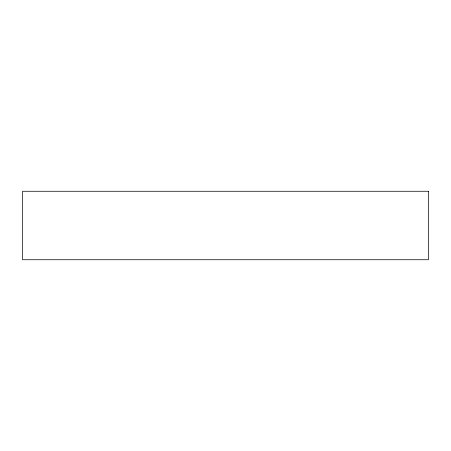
<?xml version="1.0" encoding="UTF-8"?>
<svg xmlns="http://www.w3.org/2000/svg" width="451" height="451" viewBox="0 0 451 451"><rect width="100%" height="100%" fill="white"/><g stroke="black" fill="none" stroke-linecap="round" stroke-linejoin="round"><path stroke-width="0.68" d="M428.45 191.269L22.55 191.269L22.55 259.731L428.45 259.731L428.45 191.269"/></g></svg>
